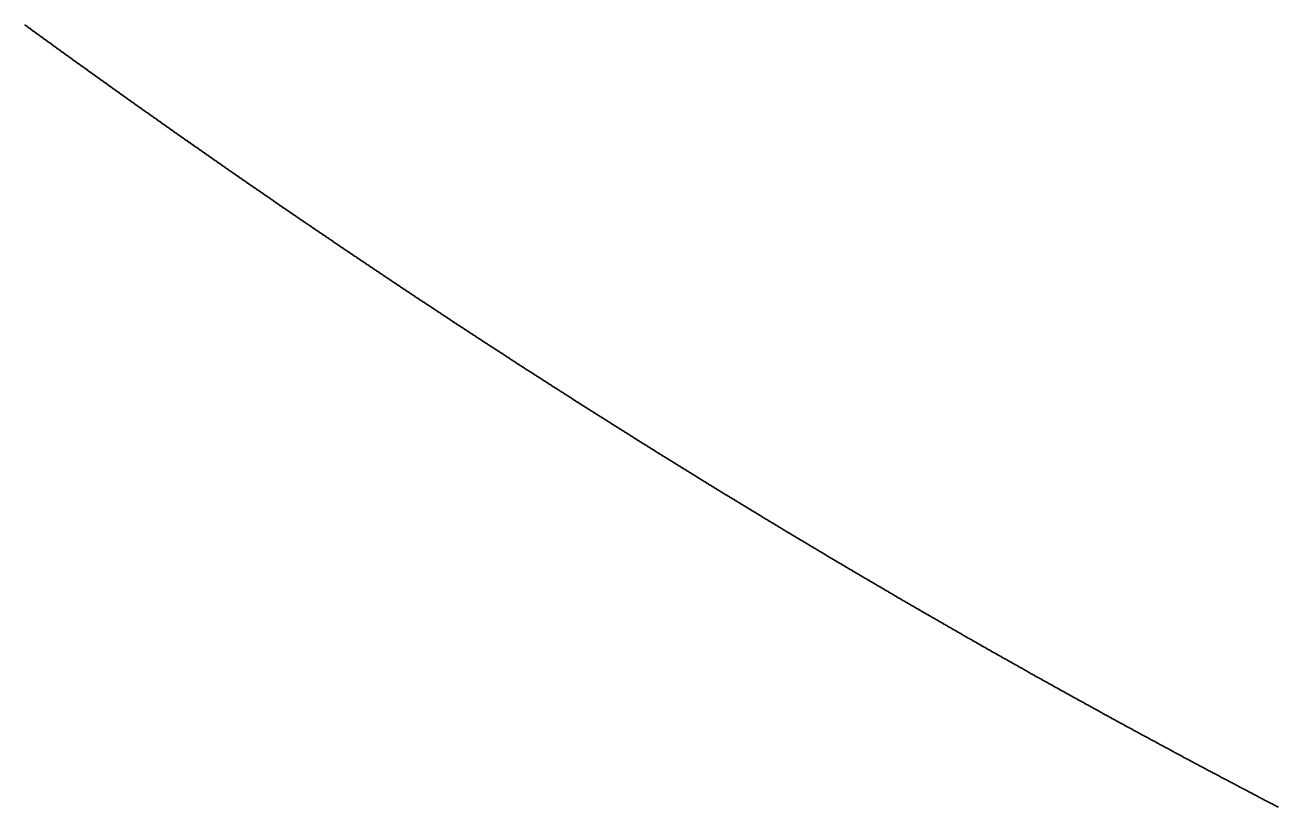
# Model space of a CAD drawing. Header units: metres. Extents: x 0 to 360, y 0 to 49.
# Drawn here: x 303.75 to 314.99, y 9.22 to 16.24 of the extents above; entities that cross this region are included whole.
import ezdxf

# ---------------------------------------------------------------- set-up
doc = ezdxf.new("R2010")
doc.units = ezdxf.units.M

msp = doc.modelspace()

# ---------------------------------------------------------------- linework, layer by layer
for p in [(303.746, 16.237), (303.754, 16.232), (303.761, 16.226), (303.768, 16.221), (303.776, 16.216), (303.783, 16.21), (303.791, 16.205), (303.798, 16.199), (303.805, 16.194), (303.813, 16.189), (303.82, 16.183), (303.828, 16.178), (303.835, 16.172), (303.842, 16.167), (303.85, 16.162), (303.857, 16.156), (303.865, 16.151), (303.872, 16.146), (303.879, 16.14), (303.887, 16.135), (303.894, 16.129), (303.902, 16.124), (303.909, 16.119), (303.916, 16.113), (303.924, 16.108), (303.931, 16.103), (303.939, 16.097), (303.946, 16.092), (303.954, 16.086), (303.961, 16.081), (303.968, 16.076), (303.976, 16.07), (303.983, 16.065), (303.991, 16.06), (303.998, 16.054), (304.005, 16.049), (304.013, 16.044), (304.02, 16.038), (304.028, 16.033), (304.035, 16.027), (304.043, 16.022), (304.05, 16.017), (304.057, 16.011), (304.065, 16.006), (304.072, 16.001), (304.08, 15.995), (304.087, 15.99), (304.095, 15.984), (304.102, 15.979), (304.109, 15.974), (304.117, 15.968), (304.124, 15.963), (304.132, 15.958), (304.139, 15.952), (304.147, 15.947), (304.154, 15.942), (304.162, 15.936), (304.169, 15.931), (304.176, 15.925), (304.184, 15.92), (304.191, 15.915), (304.199, 15.909), (304.206, 15.904), (304.214, 15.899), (304.221, 15.893), (304.229, 15.888), (304.236, 15.883), (304.243, 15.877), (304.251, 15.872), (304.258, 15.867), (304.266, 15.861), (304.273, 15.856), (304.281, 15.85), (304.288, 15.845), (304.296, 15.84), (304.303, 15.834), (304.31, 15.829), (304.318, 15.824), (304.325, 15.818), (304.333, 15.813), (304.34, 15.808), (304.348, 15.802), (304.355, 15.797), (304.363, 15.792), (304.37, 15.786), (304.378, 15.781), (304.385, 15.776), (304.393, 15.77), (304.4, 15.765), (304.407, 15.759), (304.415, 15.754), (304.422, 15.749), (304.43, 15.743), (304.437, 15.738), (304.445, 15.733), (304.452, 15.727), (304.46, 15.722), (304.467, 15.717), (304.475, 15.711), (304.482, 15.706), (304.49, 15.701), (304.497, 15.695), (304.505, 15.69), (304.512, 15.685), (304.52, 15.679), (304.527, 15.674), (304.535, 15.669), (304.542, 15.663), (304.55, 15.658), (304.557, 15.653), (304.564, 15.647), (304.572, 15.642), (304.579, 15.637), (304.587, 15.631), (304.594, 15.626), (304.602, 15.621), (304.609, 15.615), (304.617, 15.61), (304.624, 15.605), (304.632, 15.599), (304.639, 15.594), (304.647, 15.589), (304.654, 15.583), (304.662, 15.578), (304.669, 15.573), (304.677, 15.567), (304.684, 15.562), (304.692, 15.557), (304.699, 15.551), (304.707, 15.546), (304.714, 15.541), (304.722, 15.535), (304.729, 15.53), (304.737, 15.525), (304.744, 15.519), (304.752, 15.514), (304.759, 15.509), (304.767, 15.503), (304.774, 15.498), (304.782, 15.493), (304.789, 15.487), (304.797, 15.482), (304.804, 15.477), (304.812, 15.471), (304.819, 15.466), (304.827, 15.461), (304.834, 15.455), (304.842, 15.45), (304.85, 15.445), (304.857, 15.439), (304.865, 15.434), (304.872, 15.429), (304.88, 15.423), (304.887, 15.418), (304.895, 15.413), (304.902, 15.407), (304.91, 15.402), (304.917, 15.397), (304.925, 15.391), (304.932, 15.386), (304.94, 15.381), (304.947, 15.375), (304.955, 15.37), (304.962, 15.365), (304.97, 15.359), (304.977, 15.354), (304.985, 15.349), (304.992, 15.344), (305, 15.338), (305.008, 15.333), (305.015, 15.328), (305.023, 15.322), (305.03, 15.317), (305.038, 15.312), (305.045, 15.306), (305.053, 15.301), (305.06, 15.296), (305.068, 15.29), (305.075, 15.285), (305.083, 15.28), (305.091, 15.274), (305.098, 15.269), (305.106, 15.264), (305.113, 15.259), (305.121, 15.253), (305.128, 15.248), (305.136, 15.243), (305.143, 15.237), (305.151, 15.232), (305.158, 15.227), (305.166, 15.221), (305.174, 15.216), (305.181, 15.211), (305.189, 15.205), (305.196, 15.2), (305.204, 15.195), (305.211, 15.19), (305.219, 15.184), (305.226, 15.179), (305.234, 15.174), (305.242, 15.168), (305.249, 15.163), (305.257, 15.158), (305.264, 15.152), (305.272, 15.147), (305.279, 15.142), (305.287, 15.137), (305.295, 15.131), (305.302, 15.126), (305.31, 15.121), (305.317, 15.115), (305.325, 15.11), (305.332, 15.105), (305.34, 15.099), (305.348, 15.094), (305.355, 15.089), (305.363, 15.084), (305.37, 15.078), (305.378, 15.073), (305.385, 15.068), (305.393, 15.062), (305.401, 15.057), (305.408, 15.052), (305.416, 15.047), (305.423, 15.041), (305.431, 15.036), (305.438, 15.031), (305.446, 15.025), (305.454, 15.02), (305.461, 15.015), (305.469, 15.009), (305.476, 15.004), (305.484, 14.999), (305.492, 14.994), (305.499, 14.988), (305.507, 14.983), (305.514, 14.978), (305.522, 14.972), (305.53, 14.967), (305.537, 14.962), (305.545, 14.957), (305.552, 14.951), (305.56, 14.946), (305.568, 14.941), (305.575, 14.936), (305.583, 14.93), (305.59, 14.925), (305.598, 14.92), (305.606, 14.914), (305.613, 14.909), (305.621, 14.904), (305.628, 14.899), (305.636, 14.893), (305.644, 14.888), (305.651, 14.883), (305.659, 14.877), (305.666, 14.872), (305.674, 14.867), (305.682, 14.862), (305.689, 14.856), (305.697, 14.851), (305.704, 14.846), (305.712, 14.841), (305.72, 14.835), (305.727, 14.83), (305.735, 14.825), (305.743, 14.819), (305.75, 14.814), (305.758, 14.809), (305.765, 14.804), (305.773, 14.798), (305.781, 14.793), (305.788, 14.788), (305.796, 14.783), (305.804, 14.777), (305.811, 14.772), (305.819, 14.767), (305.826, 14.761), (305.834, 14.756), (305.842, 14.751), (305.849, 14.746), (305.857, 14.74), (305.865, 14.735), (305.872, 14.73), (305.88, 14.725), (305.888, 14.719), (305.895, 14.714), (305.903, 14.709), (305.91, 14.704), (305.918, 14.698), (305.926, 14.693), (305.933, 14.688), (305.941, 14.682), (305.949, 14.677), (305.956, 14.672), (305.964, 14.667), (305.972, 14.661), (305.979, 14.656), (305.987, 14.651), (305.995, 14.646), (306.002, 14.64), (306.01, 14.635), (306.017, 14.63), (306.025, 14.625), (306.033, 14.619), (306.04, 14.614), (306.048, 14.609), (306.056, 14.604), (306.063, 14.598), (306.071, 14.593), (306.079, 14.588), (306.086, 14.583), (306.094, 14.577), (306.102, 14.572), (306.109, 14.567), (306.117, 14.562), (306.125, 14.556), (306.132, 14.551), (306.14, 14.546), (306.148, 14.541), (306.155, 14.535), (306.163, 14.53), (306.171, 14.525), (306.178, 14.52), (306.186, 14.514), (306.194, 14.509), (306.201, 14.504), (306.209, 14.499), (306.217, 14.493), (306.224, 14.488), (306.232, 14.483), (306.24, 14.478), (306.247, 14.472), (306.255, 14.467), (306.263, 14.462), (306.27, 14.457), (306.278, 14.452), (306.286, 14.446), (306.294, 14.441), (306.301, 14.436), (306.309, 14.431), (306.317, 14.425), (306.324, 14.42), (306.332, 14.415), (306.34, 14.41), (306.347, 14.404), (306.355, 14.399), (306.363, 14.394), (306.37, 14.389), (306.378, 14.383), (306.386, 14.378), (306.393, 14.373), (306.401, 14.368), (306.409, 14.363), (306.417, 14.357), (306.424, 14.352), (306.432, 14.347), (306.44, 14.342), (306.447, 14.336), (306.455, 14.331), (306.463, 14.326), (306.47, 14.321), (306.478, 14.315), (306.486, 14.31), (306.494, 14.305), (306.501, 14.3), (306.509, 14.295), (306.517, 14.289), (306.524, 14.284), (306.532, 14.279), (306.54, 14.274), (306.548, 14.268), (306.555, 14.263), (306.563, 14.258), (306.571, 14.253), (306.578, 14.248), (306.586, 14.242), (306.594, 14.237), (306.602, 14.232), (306.609, 14.227), (306.617, 14.221), (306.625, 14.216), (306.632, 14.211), (306.64, 14.206), (306.648, 14.201), (306.656, 14.195), (306.663, 14.19), (306.671, 14.185), (306.679, 14.18), (306.687, 14.175), (306.694, 14.169), (306.702, 14.164), (306.71, 14.159), (306.718, 14.154), (306.725, 14.148), (306.733, 14.143), (306.741, 14.138), (306.748, 14.133), (306.756, 14.128), (306.764, 14.122), (306.772, 14.117), (306.779, 14.112), (306.787, 14.107), (306.795, 14.102), (306.803, 14.096), (306.81, 14.091), (306.818, 14.086), (306.826, 14.081), (306.834, 14.076), (306.841, 14.07), (306.849, 14.065), (306.857, 14.06), (306.865, 14.055), (306.872, 14.05), (306.88, 14.044), (306.888, 14.039), (306.896, 14.034), (306.903, 14.029), (306.911, 14.024), (306.919, 14.018), (306.927, 14.013), (306.934, 14.008), (306.942, 14.003), (306.95, 13.998), (306.958, 13.992), (306.965, 13.987), (306.973, 13.982), (306.981, 13.977), (306.989, 13.972), (306.997, 13.966), (307.004, 13.961), (307.012, 13.956), (307.02, 13.951), (307.028, 13.946), (307.035, 13.94), (307.043, 13.935), (307.051, 13.93), (307.059, 13.925), (307.066, 13.92), (307.074, 13.914), (307.082, 13.909), (307.09, 13.904), (307.098, 13.899), (307.105, 13.894), (307.113, 13.889), (307.121, 13.883), (307.129, 13.878), (307.136, 13.873), (307.144, 13.868), (307.152, 13.863), (307.16, 13.857), (307.168, 13.852), (307.175, 13.847), (307.183, 13.842), (307.191, 13.837), (307.199, 13.832), (307.207, 13.826), (307.214, 13.821), (307.222, 13.816), (307.23, 13.811), (307.238, 13.806), (307.246, 13.8), (307.253, 13.795), (307.261, 13.79), (307.269, 13.785), (307.277, 13.78), (307.285, 13.775), (307.292, 13.769), (307.3, 13.764), (307.308, 13.759), (307.316, 13.754), (307.324, 13.749), (307.331, 13.744), (307.339, 13.738), (307.347, 13.733), (307.355, 13.728), (307.363, 13.723), (307.37, 13.718), (307.378, 13.713), (307.386, 13.707), (307.394, 13.702), (307.402, 13.697), (307.409, 13.692), (307.417, 13.687), (307.425, 13.682), (307.433, 13.676), (307.441, 13.671), (307.449, 13.666), (307.456, 13.661), (307.464, 13.656), (307.472, 13.651), (307.48, 13.645), (307.488, 13.64), (307.495, 13.635), (307.503, 13.63), (307.511, 13.625), (307.519, 13.62), (307.527, 13.614), (307.535, 13.609), (307.542, 13.604), (307.55, 13.599), (307.558, 13.594), (307.566, 13.589), (307.574, 13.583), (307.582, 13.578), (307.589, 13.573), (307.597, 13.568), (307.605, 13.563), (307.613, 13.558), (307.621, 13.553), (307.629, 13.547), (307.637, 13.542), (307.644, 13.537), (307.652, 13.532), (307.66, 13.527), (307.668, 13.522), (307.676, 13.517), (307.684, 13.511), (307.691, 13.506), (307.699, 13.501), (307.707, 13.496), (307.715, 13.491), (307.723, 13.486), (307.731, 13.481), (307.739, 13.475), (307.746, 13.47), (307.754, 13.465), (307.762, 13.46), (307.77, 13.455), (307.778, 13.45), (307.786, 13.445), (307.794, 13.439), (307.801, 13.434), (307.809, 13.429), (307.817, 13.424), (307.825, 13.419), (307.833, 13.414), (307.841, 13.409), (307.849, 13.403), (307.856, 13.398), (307.864, 13.393), (307.872, 13.388), (307.88, 13.383), (307.888, 13.378), (307.896, 13.373), (307.904, 13.367), (307.912, 13.362), (307.919, 13.357), (307.927, 13.352), (307.935, 13.347), (307.943, 13.342), (307.951, 13.337), (307.959, 13.332), (307.967, 13.326), (307.975, 13.321), (307.983, 13.316), (307.99, 13.311), (307.998, 13.306), (308.006, 13.301), (308.014, 13.296), (308.022, 13.291), (308.03, 13.285), (308.038, 13.28), (308.046, 13.275), (308.054, 13.27), (308.061, 13.265), (308.069, 13.26), (308.077, 13.255), (308.085, 13.25), (308.093, 13.244), (308.101, 13.239), (308.109, 13.234), (308.117, 13.229), (308.125, 13.224), (308.133, 13.219), (308.14, 13.214), (308.148, 13.209), (308.156, 13.204), (308.164, 13.198), (308.172, 13.193), (308.18, 13.188), (308.188, 13.183), (308.196, 13.178), (308.204, 13.173), (308.212, 13.168), (308.219, 13.163), (308.227, 13.157), (308.235, 13.152), (308.243, 13.147), (308.251, 13.142), (308.259, 13.137), (308.267, 13.132), (308.275, 13.127), (308.283, 13.122), (308.291, 13.117), (308.299, 13.112), (308.307, 13.106), (308.315, 13.101), (308.322, 13.096), (308.33, 13.091), (308.338, 13.086), (308.346, 13.081), (308.354, 13.076), (308.362, 13.071), (308.37, 13.066), (308.378, 13.061), (308.386, 13.055), (308.394, 13.05), (308.402, 13.045), (308.41, 13.04), (308.418, 13.035), (308.426, 13.03), (308.434, 13.025), (308.441, 13.02), (308.449, 13.015), (308.457, 13.01), (308.465, 13.004), (308.473, 12.999), (308.481, 12.994), (308.489, 12.989), (308.497, 12.984), (308.505, 12.979), (308.513, 12.974), (308.521, 12.969), (308.529, 12.964), (308.537, 12.959), (308.545, 12.954), (308.553, 12.948), (308.561, 12.943), (308.569, 12.938), (308.577, 12.933), (308.585, 12.928), (308.592, 12.923), (308.6, 12.918), (308.608, 12.913), (308.616, 12.908), (308.624, 12.903), (308.632, 12.898), (308.64, 12.893), (308.648, 12.887), (308.656, 12.882), (308.664, 12.877), (308.672, 12.872), (308.68, 12.867), (308.688, 12.862), (308.696, 12.857), (308.704, 12.852), (308.712, 12.847), (308.72, 12.842), (308.728, 12.837), (308.736, 12.832), (308.744, 12.827), (308.752, 12.821), (308.76, 12.816), (308.768, 12.811), (308.776, 12.806), (308.784, 12.801), (308.792, 12.796), (308.8, 12.791), (308.808, 12.786), (308.816, 12.781), (308.824, 12.776), (308.832, 12.771), (308.84, 12.766), (308.848, 12.761), (308.856, 12.756), (308.864, 12.751), (308.872, 12.745), (308.88, 12.74), (308.888, 12.735), (308.896, 12.73), (308.904, 12.725), (308.912, 12.72), (308.92, 12.715), (308.928, 12.71), (308.936, 12.705), (308.944, 12.7), (308.952, 12.695), (308.96, 12.69), (308.968, 12.685), (308.976, 12.68), (308.984, 12.675), (308.992, 12.67), (309, 12.665), (309.008, 12.659), (309.016, 12.654), (309.024, 12.649), (309.032, 12.644), (309.04, 12.639), (309.048, 12.634), (309.056, 12.629), (309.064, 12.624), (309.072, 12.619), (309.08, 12.614), (309.088, 12.609), (309.096, 12.604), (309.104, 12.599), (309.112, 12.594), (309.12, 12.589), (309.128, 12.584), (309.136, 12.579), (309.144, 12.574), (309.152, 12.569), (309.16, 12.564), (309.168, 12.559), (309.176, 12.553), (309.184, 12.548), (309.192, 12.543), (309.2, 12.538), (309.208, 12.533), (309.216, 12.528), (309.224, 12.523), (309.232, 12.518), (309.24, 12.513), (309.248, 12.508), (309.256, 12.503), (309.264, 12.498), (309.272, 12.493), (309.28, 12.488), (309.289, 12.483), (309.297, 12.478), (309.305, 12.473), (309.313, 12.468), (309.321, 12.463), (309.329, 12.458), (309.337, 12.453), (309.345, 12.448), (309.353, 12.443), (309.361, 12.438), (309.369, 12.433), (309.377, 12.428), (309.385, 12.423), (309.393, 12.418), (309.401, 12.413), (309.409, 12.408), (309.417, 12.402), (309.425, 12.397), (309.433, 12.392), (309.442, 12.387), (309.45, 12.382), (309.458, 12.377), (309.466, 12.372), (309.474, 12.367), (309.482, 12.362), (309.49, 12.357), (309.498, 12.352), (309.506, 12.347), (309.514, 12.342), (309.522, 12.337), (309.53, 12.332), (309.538, 12.327), (309.546, 12.322), (309.554, 12.317), (309.563, 12.312), (309.571, 12.307), (309.579, 12.302), (309.587, 12.297), (309.595, 12.292), (309.603, 12.287), (309.611, 12.282), (309.619, 12.277), (309.627, 12.272), (309.635, 12.267), (309.643, 12.262), (309.651, 12.257), (309.66, 12.252), (309.668, 12.247), (309.676, 12.242), (309.684, 12.237), (309.692, 12.232), (309.7, 12.227), (309.708, 12.222), (309.716, 12.217), (309.724, 12.212), (309.732, 12.207), (309.74, 12.202), (309.749, 12.197), (309.757, 12.192), (309.765, 12.187), (309.773, 12.182), (309.781, 12.177), (309.789, 12.172), (309.797, 12.167), (309.805, 12.162), (309.813, 12.157), (309.821, 12.152), (309.83, 12.147), (309.838, 12.142), (309.846, 12.137), (309.854, 12.132), (309.862, 12.127), (309.87, 12.122), (309.878, 12.117), (309.886, 12.112), (309.895, 12.107), (309.903, 12.102), (309.911, 12.097), (309.919, 12.092), (309.927, 12.087), (309.935, 12.082), (309.943, 12.077), (309.951, 12.072), (309.959, 12.067), (309.968, 12.062), (309.976, 12.057), (309.984, 12.052), (309.992, 12.047), (310, 12.042), (310.008, 12.037), (310.016, 12.032), (310.025, 12.027), (310.033, 12.022), (310.041, 12.018), (310.049, 12.013), (310.057, 12.008), (310.065, 12.003), (310.073, 11.998), (310.081, 11.993), (310.09, 11.988), (310.098, 11.983), (310.106, 11.978), (310.114, 11.973), (310.122, 11.968), (310.13, 11.963), (310.138, 11.958), (310.147, 11.953), (310.155, 11.948), (310.163, 11.943), (310.171, 11.938), (310.179, 11.933), (310.187, 11.928), (310.196, 11.923), (310.204, 11.918), (310.212, 11.913), (310.22, 11.908), (310.228, 11.903), (310.236, 11.898), (310.244, 11.893), (310.253, 11.888), (310.261, 11.883), (310.269, 11.878), (310.277, 11.873), (310.285, 11.869), (310.293, 11.864), (310.302, 11.859), (310.31, 11.854), (310.318, 11.849), (310.326, 11.844), (310.334, 11.839), (310.342, 11.834), (310.351, 11.829), (310.359, 11.824), (310.367, 11.819), (310.375, 11.814), (310.383, 11.809), (310.392, 11.804), (310.4, 11.799), (310.408, 11.794), (310.416, 11.789), (310.424, 11.784), (310.432, 11.779), (310.441, 11.774), (310.449, 11.769), (310.457, 11.765), (310.465, 11.76), (310.473, 11.755), (310.482, 11.75), (310.49, 11.745), (310.498, 11.74), (310.506, 11.735), (310.514, 11.73), (310.522, 11.725), (310.531, 11.72), (310.539, 11.715), (310.547, 11.71), (310.555, 11.705), (310.563, 11.7), (310.572, 11.695), (310.58, 11.69), (310.588, 11.686), (310.596, 11.681), (310.604, 11.676), (310.613, 11.671), (310.621, 11.666), (310.629, 11.661), (310.637, 11.656), (310.646, 11.651), (310.654, 11.646), (310.662, 11.641), (310.67, 11.636), (310.678, 11.631), (310.687, 11.626), (310.695, 11.621), (310.703, 11.617), (310.711, 11.612), (310.719, 11.607), (310.728, 11.602), (310.736, 11.597), (310.744, 11.592), (310.752, 11.587), (310.761, 11.582), (310.769, 11.577), (310.777, 11.572), (310.785, 11.567), (310.793, 11.562), (310.802, 11.557), (310.81, 11.553), (310.818, 11.548), (310.826, 11.543), (310.835, 11.538), (310.843, 11.533), (310.851, 11.528), (310.859, 11.523), (310.868, 11.518), (310.876, 11.513), (310.884, 11.508), (310.892, 11.503), (310.9, 11.499), (310.909, 11.494), (310.917, 11.489), (310.925, 11.484), (310.933, 11.479), (310.942, 11.474), (310.95, 11.469), (310.958, 11.464), (310.966, 11.459), (310.975, 11.454), (310.983, 11.449), (310.991, 11.445), (310.999, 11.44), (311.008, 11.435), (311.016, 11.43), (311.024, 11.425), (311.032, 11.42), (311.041, 11.415), (311.049, 11.41), (311.057, 11.405), (311.066, 11.401), (311.074, 11.396), (311.082, 11.391), (311.09, 11.386), (311.099, 11.381), (311.107, 11.376), (311.115, 11.371), (311.123, 11.366), (311.132, 11.361), (311.14, 11.356), (311.148, 11.352), (311.156, 11.347), (311.165, 11.342), (311.173, 11.337), (311.181, 11.332), (311.19, 11.327), (311.198, 11.322), (311.206, 11.317), (311.214, 11.312), (311.223, 11.308), (311.231, 11.303), (311.239, 11.298), (311.248, 11.293), (311.256, 11.288), (311.264, 11.283), (311.272, 11.278), (311.281, 11.273), (311.289, 11.269), (311.297, 11.264), (311.306, 11.259), (311.314, 11.254), (311.322, 11.249), (311.33, 11.244), (311.339, 11.239), (311.347, 11.234), (311.355, 11.23), (311.364, 11.225), (311.372, 11.22), (311.38, 11.215), (311.388, 11.21), (311.397, 11.205), (311.405, 11.2), (311.413, 11.195), (311.422, 11.191), (311.43, 11.186), (311.438, 11.181), (311.447, 11.176), (311.455, 11.171), (311.463, 11.166), (311.472, 11.161), (311.48, 11.157), (311.488, 11.152), (311.496, 11.147), (311.505, 11.142), (311.513, 11.137), (311.521, 11.132), (311.53, 11.127), (311.538, 11.123), (311.546, 11.118), (311.555, 11.113), (311.563, 11.108), (311.571, 11.103), (311.58, 11.098), (311.588, 11.093), (311.596, 11.089), (311.605, 11.084), (311.613, 11.079), (311.621, 11.074), (311.63, 11.069), (311.638, 11.064), (311.646, 11.059), (311.655, 11.055), (311.663, 11.05), (311.671, 11.045), (311.68, 11.04), (311.688, 11.035), (311.696, 11.03), (311.705, 11.026), (311.713, 11.021), (311.721, 11.016), (311.73, 11.011), (311.738, 11.006), (311.746, 11.001), (311.755, 10.997), (311.763, 10.992), (311.771, 10.987), (311.78, 10.982), (311.788, 10.977), (311.797, 10.972), (311.805, 10.968), (311.813, 10.963), (311.822, 10.958), (311.83, 10.953), (311.838, 10.948), (311.847, 10.943), (311.855, 10.939), (311.863, 10.934), (311.872, 10.929), (311.88, 10.924), (311.888, 10.919), (311.897, 10.914), (311.905, 10.91), (311.914, 10.905), (311.922, 10.9), (311.93, 10.895), (311.939, 10.89), (311.947, 10.885), (311.955, 10.881), (311.964, 10.876), (311.972, 10.871), (311.981, 10.866), (311.989, 10.861), (311.997, 10.856), (312.006, 10.852), (312.014, 10.847), (312.022, 10.842), (312.031, 10.837), (312.039, 10.832), (312.048, 10.828), (312.056, 10.823), (312.064, 10.818), (312.073, 10.813), (312.081, 10.808), (312.089, 10.804), (312.098, 10.799), (312.106, 10.794), (312.115, 10.789), (312.123, 10.784), (312.131, 10.779), (312.14, 10.775), (312.148, 10.77), (312.157, 10.765), (312.165, 10.76), (312.173, 10.755), (312.182, 10.751), (312.19, 10.746), (312.199, 10.741), (312.207, 10.736), (312.215, 10.731), (312.224, 10.727), (312.232, 10.722), (312.241, 10.717), (312.249, 10.712), (312.257, 10.707), (312.266, 10.703), (312.274, 10.698), (312.283, 10.693), (312.291, 10.688), (312.3, 10.683), (312.308, 10.679), (312.316, 10.674), (312.325, 10.669), (312.333, 10.664), (312.342, 10.66), (312.35, 10.655), (312.358, 10.65), (312.367, 10.645), (312.375, 10.64), (312.384, 10.636), (312.392, 10.631), (312.401, 10.626), (312.409, 10.621), (312.417, 10.616), (312.426, 10.612), (312.434, 10.607), (312.443, 10.602), (312.451, 10.597), (312.46, 10.593), (312.468, 10.588), (312.476, 10.583), (312.485, 10.578), (312.493, 10.573), (312.502, 10.569), (312.51, 10.564), (312.519, 10.559), (312.527, 10.554), (312.536, 10.55), (312.544, 10.545), (312.552, 10.54), (312.561, 10.535), (312.569, 10.53), (312.578, 10.526), (312.586, 10.521), (312.595, 10.516), (312.603, 10.511), (312.612, 10.507), (312.62, 10.502), (312.628, 10.497), (312.637, 10.492), (312.645, 10.488), (312.654, 10.483), (312.662, 10.478), (312.671, 10.473), (312.679, 10.469), (312.688, 10.464), (312.696, 10.459), (312.705, 10.454), (312.713, 10.449), (312.722, 10.445), (312.73, 10.44), (312.739, 10.435), (312.747, 10.43), (312.755, 10.426), (312.764, 10.421), (312.772, 10.416), (312.781, 10.411), (312.789, 10.407), (312.798, 10.402), (312.806, 10.397), (312.815, 10.392), (312.823, 10.388), (312.832, 10.383), (312.84, 10.378), (312.849, 10.373), (312.857, 10.369), (312.866, 10.364), (312.874, 10.359), (312.883, 10.354), (312.891, 10.35), (312.9, 10.345), (312.908, 10.34), (312.917, 10.336), (312.925, 10.331), (312.934, 10.326), (312.942, 10.321), (312.951, 10.317), (312.959, 10.312), (312.968, 10.307), (312.976, 10.302), (312.985, 10.298), (312.993, 10.293), (313.002, 10.288), (313.01, 10.283), (313.019, 10.279), (313.027, 10.274), (313.036, 10.269), (313.044, 10.264), (313.053, 10.26), (313.061, 10.255), (313.07, 10.25), (313.078, 10.246), (313.087, 10.241), (313.095, 10.236), (313.104, 10.231), (313.112, 10.227), (313.121, 10.222), (313.129, 10.217), (313.138, 10.213), (313.146, 10.208), (313.155, 10.203), (313.163, 10.198), (313.172, 10.194), (313.18, 10.189), (313.189, 10.184), (313.197, 10.179), (313.206, 10.175), (313.214, 10.17), (313.223, 10.165), (313.232, 10.161), (313.24, 10.156), (313.249, 10.151), (313.257, 10.146), (313.266, 10.142), (313.274, 10.137), (313.283, 10.132), (313.291, 10.128), (313.3, 10.123), (313.308, 10.118), (313.317, 10.114), (313.325, 10.109), (313.334, 10.104), (313.343, 10.099), (313.351, 10.095), (313.36, 10.09), (313.368, 10.085), (313.377, 10.081), (313.385, 10.076), (313.394, 10.071), (313.402, 10.067), (313.411, 10.062), (313.419, 10.057), (313.428, 10.052), (313.437, 10.048), (313.445, 10.043), (313.454, 10.038), (313.462, 10.034), (313.471, 10.029), (313.479, 10.024), (313.488, 10.02), (313.496, 10.015), (313.505, 10.01), (313.514, 10.006), (313.522, 10.001), (313.531, 9.996), (313.539, 9.991), (313.548, 9.987), (313.556, 9.982), (313.565, 9.977), (313.574, 9.973), (313.582, 9.968), (313.591, 9.963), (313.599, 9.959), (313.608, 9.954), (313.616, 9.949), (313.625, 9.945), (313.634, 9.94), (313.642, 9.935), (313.651, 9.931), (313.659, 9.926), (313.668, 9.921), (313.677, 9.917), (313.685, 9.912), (313.694, 9.907), (313.702, 9.903), (313.711, 9.898), (313.72, 9.893), (313.728, 9.889), (313.737, 9.884), (313.745, 9.879), (313.754, 9.875), (313.762, 9.87), (313.771, 9.865), (313.78, 9.861), (313.788, 9.856), (313.797, 9.851), (313.805, 9.847), (313.814, 9.842), (313.823, 9.837), (313.831, 9.833), (313.84, 9.828), (313.849, 9.823), (313.857, 9.819), (313.866, 9.814), (313.874, 9.809), (313.883, 9.805), (313.892, 9.8), (313.9, 9.795), (313.909, 9.791), (313.917, 9.786), (313.926, 9.781), (313.935, 9.777), (313.943, 9.772), (313.952, 9.767), (313.961, 9.763), (313.969, 9.758), (313.978, 9.753), (313.986, 9.749), (313.995, 9.744), (314.004, 9.74), (314.012, 9.735), (314.021, 9.73), (314.03, 9.726), (314.038, 9.721), (314.047, 9.716), (314.055, 9.712), (314.064, 9.707), (314.073, 9.702), (314.081, 9.698), (314.09, 9.693), (314.099, 9.689), (314.107, 9.684), (314.116, 9.679), (314.125, 9.675), (314.133, 9.67), (314.142, 9.665), (314.15, 9.661), (314.159, 9.656), (314.168, 9.651), (314.176, 9.647), (314.185, 9.642), (314.194, 9.638), (314.202, 9.633), (314.211, 9.628), (314.22, 9.624), (314.228, 9.619), (314.237, 9.614), (314.246, 9.61), (314.254, 9.605), (314.263, 9.601), (314.272, 9.596), (314.28, 9.591), (314.289, 9.587), (314.298, 9.582), (314.306, 9.577), (314.315, 9.573), (314.324, 9.568), (314.332, 9.564), (314.341, 9.559), (314.35, 9.554), (314.358, 9.55), (314.367, 9.545), (314.376, 9.541), (314.384, 9.536), (314.393, 9.531), (314.402, 9.527), (314.41, 9.522), (314.419, 9.518), (314.428, 9.513), (314.436, 9.508), (314.445, 9.504), (314.454, 9.499), (314.462, 9.495), (314.471, 9.49), (314.48, 9.485), (314.488, 9.481), (314.497, 9.476), (314.506, 9.472), (314.515, 9.467), (314.523, 9.462), (314.532, 9.458), (314.541, 9.453), (314.549, 9.449), (314.558, 9.444), (314.567, 9.439), (314.575, 9.435), (314.584, 9.43), (314.593, 9.426), (314.602, 9.421), (314.61, 9.416), (314.619, 9.412), (314.628, 9.407), (314.636, 9.403), (314.645, 9.398), (314.654, 9.393), (314.662, 9.389), (314.671, 9.384), (314.68, 9.38), (314.689, 9.375), (314.697, 9.371), (314.706, 9.366), (314.715, 9.361), (314.723, 9.357), (314.732, 9.352), (314.741, 9.348), (314.75, 9.343), (314.758, 9.338), (314.767, 9.334), (314.776, 9.329), (314.785, 9.325), (314.793, 9.32), (314.802, 9.316), (314.811, 9.311), (314.819, 9.306), (314.828, 9.302), (314.837, 9.297), (314.846, 9.293), (314.854, 9.288), (314.863, 9.284), (314.872, 9.279), (314.881, 9.275), (314.889, 9.27), (314.898, 9.265), (314.907, 9.261), (314.916, 9.256), (314.924, 9.252), (314.933, 9.247), (314.942, 9.243), (314.95, 9.238), (314.959, 9.233), (314.968, 9.229), (314.977, 9.224), (314.985, 9.22)]:
    msp.add_point(p)

doc.saveas('drawing.dxf')
